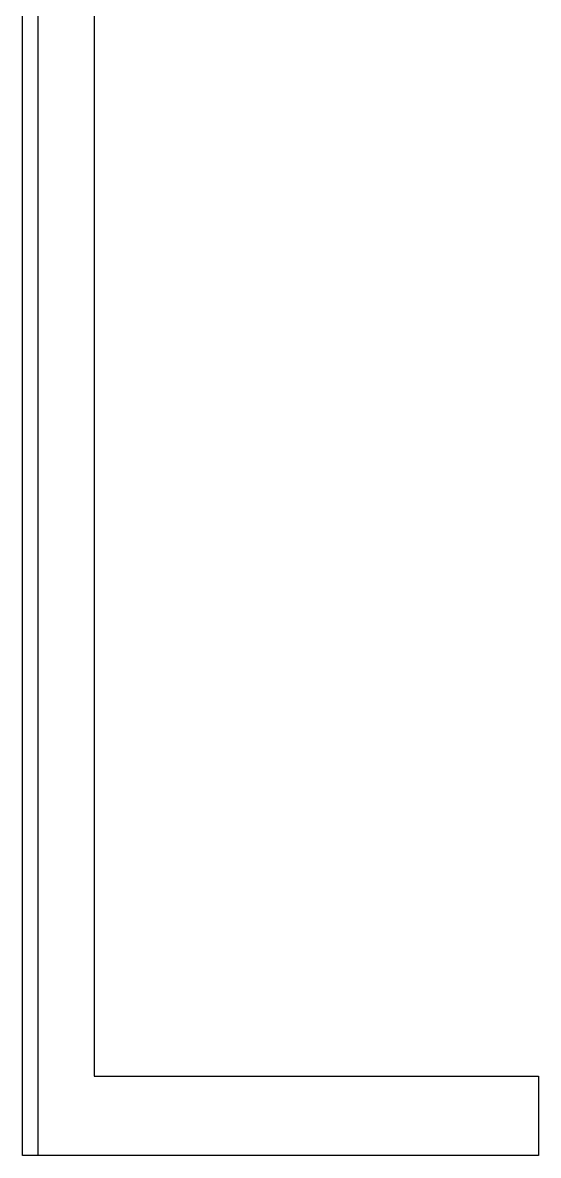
# Model space of a CAD drawing. Header units: millimetres. Extents: x -1893 to 2799, y -925 to 2353.
# Drawn here: x 1265.328 to 1267.309, y 1917.799 to 1922.149 of the extents above; entities that cross this region are included whole.
import ezdxf

# ---------------------------------------------------------------- set-up
doc = ezdxf.new("R2010")
doc.units = ezdxf.units.MM
doc.header["$MEASUREMENT"] = 0
doc.layers.add('Utwórz2D linie widoczne', color=7, linetype='Continuous', true_color=0x000000)

msp = doc.modelspace()

# ---------------------------------------------------------------- linework, layer by layer
at = {"layer": 'Utwórz2D linie widoczne'}
for p, q in [((1265.3275, 1917.7986), (1265.3275, 1951.7986)), ((1265.3876, 1917.7986), (1265.3876, 1951.7986)), ((1265.6023, 1951.495), (1265.6023, 1918.1021)), ((1265.6023, 1918.1021), (1267.3086, 1918.1021)), ((1267.3086, 1918.1021), (1267.3086, 1917.7986)), ((1265.3876, 1917.7986), (1265.3275, 1917.7986)), ((1267.3086, 1917.7986), (1265.3876, 1917.7986))]:
    msp.add_line(p, q, dxfattribs=at)

doc.saveas('drawing.dxf')
